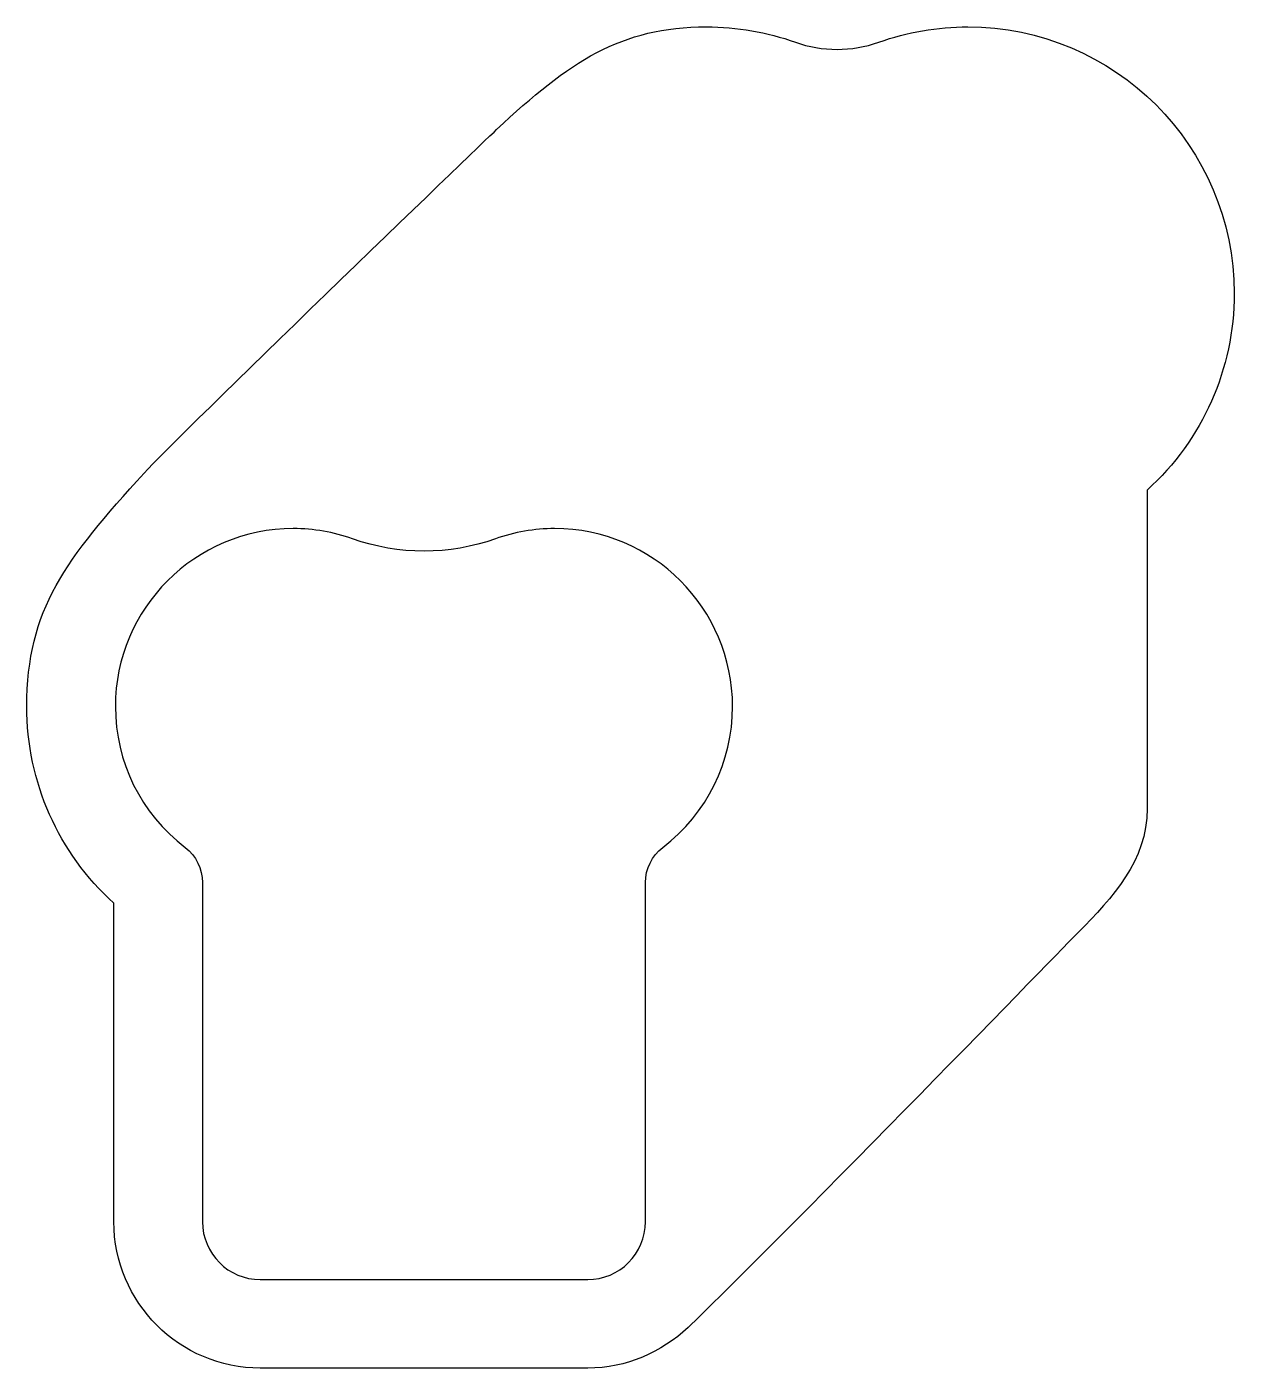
# Model space of a CAD drawing. Header units: centimetres. Extents: x -6 to 5.7, y -6.5 to 6.5.
import ezdxf

# ---------------------------------------------------------------- set-up
doc = ezdxf.new("R2010")
doc.units = ezdxf.units.CM
doc.header["$MEASUREMENT"] = 0
doc.layers.add('Layer 1', color=7, linetype='Continuous')

msp = doc.modelspace()

# ---------------------------------------------------------------- linework, layer by layer
at = {"layer": 'Layer 1'}
for points, knots in [([(3.14793, 6.51973), (2.85281, 6.51973), (2.56233, 6.46943), (2.28436, 6.3705), (2.28436, 6.3705), (2.02443, 6.27745), (1.73643, 6.27745), (1.47738, 6.3705), (1.47738, 6.3705), (1.20118, 6.4694), (0.91062, 6.51973), (0.61381, 6.51973), (0.61381, 6.51973), (-0.21206, 6.51973), (-0.71551, 6.18445), (-1.41986, 5.52386), (-1.41986, 5.52386), (-1.60303, 5.35209), (-4.51863, 2.54373), (-4.8383, 2.19225), (-4.8383, 2.19225), (-5.59609, 1.35905), (-5.97437, 0.87396), (-5.97437, -0.06848), (-5.97437, -0.06848), (-5.97437, -0.80296), (-5.6692, -1.4867), (-5.13014, -1.97589), (-5.13014, -1.97589), (-5.13014, -1.97589), (-5.13014, -5.06292), (-5.13014, -5.06292), (-5.13014, -5.06292), (-5.13014, -5.84561), (-4.49337, -6.48238), (-3.71068, -6.48238), (-3.71068, -6.48238), (-3.71068, -6.48238), (-0.53692, -6.48237), (-0.53692, -6.48237), (-0.53692, -6.48237), (-0.15822, -6.48237), (0.17793, -6.3259), (0.43675, -6.08886), (0.43675, -6.08886), (0.43725, -6.08841), (0.43757, -6.0882), (0.43805, -6.08775), (0.43805, -6.08775), (1.50125, -5.05725), (4.09861, -2.37855), (4.22116, -2.25589), (4.22116, -2.25589), (4.55424, -1.92246), (4.88677, -1.56279), (4.88677, -1.05743), (4.88677, -1.05743), (4.88677, -1.05743), (4.88677, 2.02922), (4.88677, 2.02922), (4.88677, 2.02922), (5.42589, 2.51841), (5.73106, 3.20214), (5.73106, 3.93657), (5.73106, 3.93657), (5.73106, 5.36107), (4.57237, 6.51973), (3.14793, 6.51973)], [0, 0, 0, 0, 0.05555556, 0.05555556, 0.05555556, 0.05555556, 0.11111111, 0.11111111, 0.11111111, 0.11111111, 0.16666667, 0.16666667, 0.16666667, 0.16666667, 0.22222222, 0.22222222, 0.22222222, 0.22222222, 0.27777778, 0.27777778, 0.27777778, 0.27777778, 0.33333333, 0.33333333, 0.33333333, 0.33333333, 0.38888889, 0.38888889, 0.38888889, 0.38888889, 0.44444444, 0.44444444, 0.44444444, 0.44444444, 0.5, 0.5, 0.5, 0.5, 0.55555556, 0.55555556, 0.55555556, 0.55555556, 0.61111111, 0.61111111, 0.61111111, 0.61111111, 0.66666667, 0.66666667, 0.66666667, 0.66666667, 0.72222222, 0.72222222, 0.72222222, 0.72222222, 0.77777778, 0.77777778, 0.77777778, 0.77777778, 0.83333333, 0.83333333, 0.83333333, 0.83333333, 0.88888889, 0.88888889, 0.88888889, 0.88888889, 1, 1, 1, 1]), ([(0.19127, -1.4351), (0.08565, -1.51643), (0.0236, -1.64222), (0.0236, -1.77551), (0.0236, -1.77551), (0.0236, -1.77551), (0.0236, -5.06293), (0.0236, -5.06293), (0.0236, -5.06293), (0.0236, -5.37231), (-0.22794, -5.62385), (-0.53692, -5.62385), (-0.53692, -5.62385), (-0.53692, -5.62385), (-3.71068, -5.62385), (-3.71068, -5.62385), (-3.71068, -5.62385), (-4.02006, -5.62385), (-4.2716, -5.37231), (-4.2716, -5.06293), (-4.2716, -5.06293), (-4.2716, -5.06293), (-4.27159, -1.77549), (-4.27159, -1.77549), (-4.27159, -1.77549), (-4.27159, -1.64219), (-4.33363, -1.51599), (-4.43971, -1.43508), (-4.43971, -1.43508), (-4.86934, -1.1052), (-5.11585, -0.60715), (-5.11585, -0.06845), (-5.11585, -0.06845), (-5.11585, 0.88228), (-4.342, 1.65613), (-3.39124, 1.65613), (-3.39124, 1.65613), (-3.19336, 1.65613), (-3.0005, 1.62303), (-2.81649, 1.55681), (-2.81649, 1.55681), (-2.36964, 1.3975), (-1.87748, 1.39832), (-1.43142, 1.55681), (-1.43142, 1.55681), (-1.24701, 1.62261), (-1.05375, 1.65613), (-0.85712, 1.65613), (-0.85712, 1.65613), (0.09406, 1.65613), (0.86788, 0.88228), (0.86788, -0.06845), (0.86788, -0.06845), (0.86786, -0.6068), (0.62135, -1.10477), (0.19127, -1.4351)], [0, 0, 0, 0, 0.06666667, 0.06666667, 0.06666667, 0.06666667, 0.13333333, 0.13333333, 0.13333333, 0.13333333, 0.2, 0.2, 0.2, 0.2, 0.26666667, 0.26666667, 0.26666667, 0.26666667, 0.33333333, 0.33333333, 0.33333333, 0.33333333, 0.4, 0.4, 0.4, 0.4, 0.46666667, 0.46666667, 0.46666667, 0.46666667, 0.53333333, 0.53333333, 0.53333333, 0.53333333, 0.6, 0.6, 0.6, 0.6, 0.66666667, 0.66666667, 0.66666667, 0.66666667, 0.73333333, 0.73333333, 0.73333333, 0.73333333, 0.8, 0.8, 0.8, 0.8, 0.86666667, 0.86666667, 0.86666667, 0.86666667, 1, 1, 1, 1])]:
    msp.add_open_spline(points, degree=3, knots=knots, dxfattribs=at)

doc.saveas('drawing.dxf')
